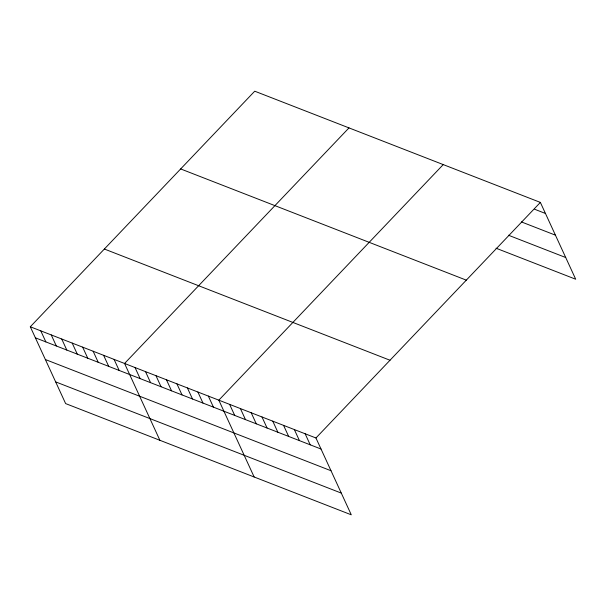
<?xml version="1.0" encoding="UTF-8"?>
<svg xmlns="http://www.w3.org/2000/svg" width="606" height="606" viewBox="0 0 606 606"><rect width="100%" height="100%" fill="white"/><g stroke="black" fill="none" stroke-linecap="round" stroke-linejoin="round"><path stroke-width="0.91" d="M30.3 326.77L315.946 437.979L351.275 514.805L65.63 403.588L30.3 326.77L254.725 91.195L540.37 202.412L575.7 279.23L496.011 248.202M348.988 127.896L124.563 363.471L159.893 440.289M443.244 164.597L218.827 400.172L254.156 476.99M315.946 437.979L540.37 202.412M534.659 209.259L545.453 213.463M521.402 221.917L555.429 235.166M508.442 235.226L565.716 257.527M180.664 168.938L466.309 280.146M104.361 249.028L390.006 360.244M35.383 337.822L321.029 449.031M45.367 359.525L331.012 470.741M55.654 381.886L341.299 493.095M305.151 433.782L310.234 444.834M294.365 429.578L299.447 440.63M283.57 425.374L288.653 436.426M272.783 421.178L277.866 432.229M261.989 416.973L267.072 428.025M251.202 412.777L256.285 423.829M240.408 408.573L245.491 419.625M229.613 404.369L234.704 415.421M208.35 396.089L213.433 407.141M197.882 392.014L202.965 403.066M187.405 387.938L192.488 398.99M176.929 383.856L182.012 394.907M166.461 379.78L171.543 390.832M155.984 375.705L161.067 386.757M145.508 371.622L150.591 382.674M135.04 367.547L140.122 378.599M114.087 359.388L119.17 370.44M103.618 355.313L108.701 366.365M93.142 351.238L98.225 362.29M82.666 347.155L87.749 358.207M72.197 343.079L77.28 354.131M61.721 339.004L66.804 350.056M51.245 334.921L56.328 345.973M40.776 330.846L45.859 341.898"/></g></svg>
